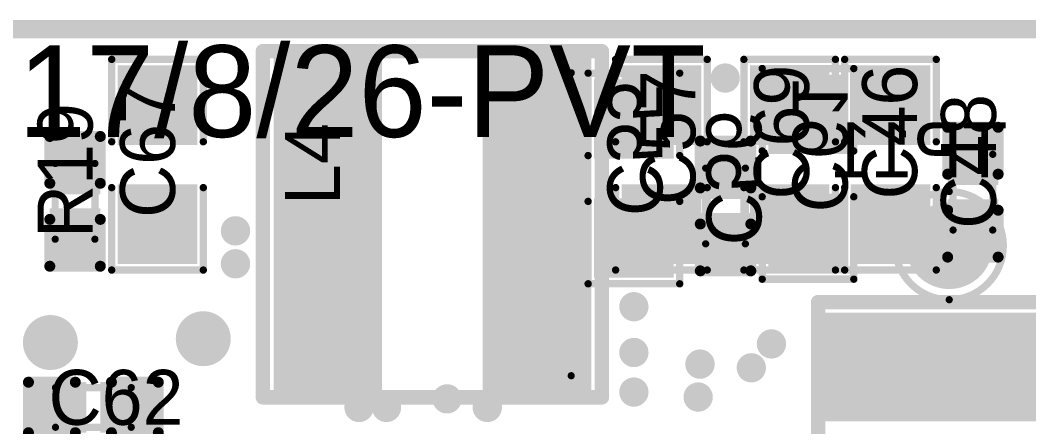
# Model space of a CAD drawing. Extents: x 722 to 1072, y 754 to 1061.
# Drawn here: x 782.28 to 796.27, y 1055.09 to 1060.73 of the extents above; entities that cross this region are included whole.
import ezdxf

# ---------------------------------------------------------------- set-up
doc = ezdxf.new("R2010")
doc.units = 0
doc.layers.get('0').update_dxf_attribs({"linetype": 'CONTINUOUS'})
for name, color, linetype in [('BOTTOMOVERLAY', 54, 'CONTINUOUS'), ('BOTTOMPASTE', 16, 'CONTINUOUS'), ('BOTTOMSOLDER', 6, 'CONTINUOUS'), ('KEEPOUTLAYER', 6, 'CONTINUOUS'), ('MECHANICAL13', 56, 'CONTINUOUS'), ('MULTILAYER', 9, 'CONTINUOUS'), ('TOPOVERLAY', 2, 'CONTINUOUS'), ('TOPPASTE', 8, 'CONTINUOUS'), ('TOPSOLDER', 216, 'CONTINUOUS'), ('VIAHOLELAYER', 16, 'CONTINUOUS')]:
    doc.layers.add(name, color=color, linetype=linetype)

# ---------------------------------------------------------------- blocks, each defined once
blk = doc.blocks.new('C_0603_150')
at = {"layer": 'TOPOVERLAY', "const_width": 0.102}
for points in [[(-1.46, 0.635), (-0.318, 0.635)], [(-1.46, 0.635), (-1.46, -0.635)], [(0.318, 0.635), (1.46, 0.635)], [(1.46, 0.635), (1.46, -0.635)], [(-1.46, -0.635), (-0.318, -0.635)], [(0.318, -0.635), (1.46, -0.635)]]:
    blk.add_lwpolyline(points, dxfattribs=at)
at = {"layer": 'TOPOVERLAY', "const_width": 0.0508}
for points in [[(-1.486, 0.635, 1), (-1.435, 0.635, 1)], [(-1.486, 0.635, 1), (-1.435, 0.635, 1)], [(-0.343, 0.635, 1), (-0.292, 0.635, 1)], [(0.292, 0.635, 1), (0.343, 0.635, 1)], [(1.435, 0.635, 1), (1.486, 0.635, 1)], [(1.435, 0.635, 1), (1.486, 0.635, 1)], [(-1.486, -0.635, 1), (-1.435, -0.635, 1)], [(-1.486, -0.635, 1), (-1.435, -0.635, 1)], [(-0.343, -0.635, 1), (-0.292, -0.635, 1)], [(0.292, -0.635, 1), (0.343, -0.635, 1)], [(1.435, -0.635, 1), (1.486, -0.635, 1)], [(1.435, -0.635, 1), (1.486, -0.635, 1)]]:
    blk.add_lwpolyline(points, format="xyb", close=True, dxfattribs=at)
at = {"layer": 'TOPPASTE'}
for points in [[(-1.275, -0.45), (-0.376, -0.45), (-1.275, 0.45), (-0.376, 0.45)], [(0.376, -0.45), (1.275, -0.45), (0.376, 0.45), (1.275, 0.45)]]:
    blk.add_solid(points, dxfattribs=at)
at = {"layer": 'TOPSOLDER'}
for points in [[(-1.377, -0.552), (-0.274, -0.552), (-1.377, 0.552), (-0.274, 0.552)], [(0.274, -0.552), (1.377, -0.552), (0.274, 0.552), (1.377, 0.552)]]:
    blk.add_solid(points, dxfattribs=at)
blk = doc.blocks.new('C_0402_152')
at = {"layer": 'MECHANICAL13', "const_width": 0.1}
for points in [[(-0.525, 0.275), (-0.525, -0.275)], [(-0.525, 0.275), (0.525, 0.275)], [(0.525, 0.275), (0.525, -0.275)], [(-0.525, -0.275), (0.525, -0.275)]]:
    blk.add_lwpolyline(points, dxfattribs=at)
at = {"layer": 'MECHANICAL13', "const_width": 0.05}
for points in [[(-0.55, 0.275, 1), (-0.5, 0.275, 1)], [(-0.55, 0.275, 1), (-0.5, 0.275, 1)], [(0.5, 0.275, 1), (0.55, 0.275, 1)], [(0.5, 0.275, 1), (0.55, 0.275, 1)], [(-0.55, -0.275, 1), (-0.5, -0.275, 1)], [(-0.55, -0.275, 1), (-0.5, -0.275, 1)], [(0.5, -0.275, 1), (0.55, -0.275, 1)], [(0.5, -0.275, 1), (0.55, -0.275, 1)]]:
    blk.add_lwpolyline(points, format="xyb", close=True, dxfattribs=at)
at = {"layer": 'TOPOVERLAY', "const_width": 0.152}
for points in [[(-0.9, 0.35), (-0.9, -0.35)], [(-0.9, 0.35), (-0.25, 0.35)], [(0.25, 0.35), (0.9, 0.35)], [(0.9, 0.35), (0.9, -0.35)], [(-0.9, -0.35), (-0.25, -0.35)], [(0.25, -0.35), (0.9, -0.35)]]:
    blk.add_lwpolyline(points, dxfattribs=at)
at = {"layer": 'TOPOVERLAY', "const_width": 0.0762}
for points in [[(-0.938, 0.35, 1), (-0.862, 0.35, 1)], [(-0.938, 0.35, 1), (-0.862, 0.35, 1)], [(-0.288, 0.35, 1), (-0.212, 0.35, 1)], [(0.212, 0.35, 1), (0.288, 0.35, 1)], [(0.862, 0.35, 1), (0.938, 0.35, 1)], [(0.862, 0.35, 1), (0.938, 0.35, 1)], [(-0.938, -0.35, 1), (-0.862, -0.35, 1)], [(-0.938, -0.35, 1), (-0.862, -0.35, 1)], [(-0.288, -0.35, 1), (-0.212, -0.35, 1)], [(0.212, -0.35, 1), (0.288, -0.35, 1)], [(0.862, -0.35, 1), (0.938, -0.35, 1)], [(0.862, -0.35, 1), (0.938, -0.35, 1)]]:
    blk.add_lwpolyline(points, format="xyb", close=True, dxfattribs=at)
at = {"layer": 'TOPPASTE'}
for points in [[(-0.2, -0.25), (-0.2, 0.25), (-0.8, -0.25), (-0.8, 0.25)], [(0.8, -0.25), (0.8, 0.25), (0.2, -0.25), (0.2, 0.25)]]:
    blk.add_solid(points, dxfattribs=at)
at = {"layer": 'TOPSOLDER'}
for points in [[(-0.098, -0.352), (-0.098, 0.352), (-0.902, -0.352), (-0.902, 0.352)], [(0.902, -0.352), (0.902, 0.352), (0.098, -0.352), (0.098, 0.352)]]:
    blk.add_solid(points, dxfattribs=at)
blk = doc.blocks.new('C_0603_B_160')
at = {"layer": 'BOTTOMOVERLAY', "const_width": 0.102}
for points in [[(-1.46, 0.635), (-0.318, 0.635)], [(-1.46, 0.635), (-1.46, -0.635)], [(0.318, 0.635), (1.46, 0.635)], [(1.46, 0.635), (1.46, -0.635)], [(-1.46, -0.635), (-0.318, -0.635)], [(0.318, -0.635), (1.46, -0.635)]]:
    blk.add_lwpolyline(points, dxfattribs=at)
at = {"layer": 'BOTTOMOVERLAY', "const_width": 0.0508}
for points in [[(-1.486, 0.635, 1), (-1.435, 0.635, 1)], [(-1.486, 0.635, 1), (-1.435, 0.635, 1)], [(-0.343, 0.635, 1), (-0.292, 0.635, 1)], [(0.292, 0.635, 1), (0.343, 0.635, 1)], [(1.435, 0.635, 1), (1.486, 0.635, 1)], [(1.435, 0.635, 1), (1.486, 0.635, 1)], [(-1.486, -0.635, 1), (-1.435, -0.635, 1)], [(-1.486, -0.635, 1), (-1.435, -0.635, 1)], [(-0.343, -0.635, 1), (-0.292, -0.635, 1)], [(0.292, -0.635, 1), (0.343, -0.635, 1)], [(1.435, -0.635, 1), (1.486, -0.635, 1)], [(1.435, -0.635, 1), (1.486, -0.635, 1)]]:
    blk.add_lwpolyline(points, format="xyb", close=True, dxfattribs=at)
at = {"layer": 'BOTTOMPASTE'}
for points in [[(-1.275, -0.45), (-0.376, -0.45), (-1.275, 0.45), (-0.376, 0.45)], [(0.376, -0.45), (1.275, -0.45), (0.376, 0.45), (1.275, 0.45)]]:
    blk.add_solid(points, dxfattribs=at)
at = {"layer": 'BOTTOMSOLDER'}
for points in [[(-1.377, -0.552), (-0.274, -0.552), (-1.377, 0.552), (-0.274, 0.552)], [(0.274, -0.552), (1.377, -0.552), (0.274, 0.552), (1.377, 0.552)]]:
    blk.add_solid(points, dxfattribs=at)
blk = doc.blocks.new('C_0402_B_161')
at = {"layer": 'BOTTOMOVERLAY', "const_width": 0.152}
for points in [[(-0.9, 0.35), (-0.9, -0.35)], [(-0.9, 0.35), (-0.25, 0.35)], [(0.25, 0.35), (0.9, 0.35)], [(0.9, 0.35), (0.9, -0.35)], [(-0.9, -0.35), (-0.25, -0.35)], [(0.25, -0.35), (0.9, -0.35)]]:
    blk.add_lwpolyline(points, dxfattribs=at)
at = {"layer": 'BOTTOMOVERLAY', "const_width": 0.0762}
for points in [[(-0.938, 0.35, 1), (-0.862, 0.35, 1)], [(-0.938, 0.35, 1), (-0.862, 0.35, 1)], [(-0.288, 0.35, 1), (-0.212, 0.35, 1)], [(0.212, 0.35, 1), (0.288, 0.35, 1)], [(0.862, 0.35, 1), (0.938, 0.35, 1)], [(0.862, 0.35, 1), (0.938, 0.35, 1)], [(-0.938, -0.35, 1), (-0.862, -0.35, 1)], [(-0.938, -0.35, 1), (-0.862, -0.35, 1)], [(-0.288, -0.35, 1), (-0.212, -0.35, 1)], [(0.212, -0.35, 1), (0.288, -0.35, 1)], [(0.862, -0.35, 1), (0.938, -0.35, 1)], [(0.862, -0.35, 1), (0.938, -0.35, 1)]]:
    blk.add_lwpolyline(points, format="xyb", close=True, dxfattribs=at)
at = {"layer": 'BOTTOMPASTE'}
for points in [[(-0.8, 0.25), (-0.8, -0.25), (-0.2, 0.25), (-0.2, -0.25)], [(0.2, 0.25), (0.2, -0.25), (0.8, 0.25), (0.8, -0.25)]]:
    blk.add_solid(points, dxfattribs=at)
at = {"layer": 'BOTTOMSOLDER'}
for points in [[(-0.902, 0.352), (-0.902, -0.352), (-0.098, 0.352), (-0.098, -0.352)], [(0.098, 0.352), (0.098, -0.352), (0.902, 0.352), (0.902, -0.352)]]:
    blk.add_solid(points, dxfattribs=at)
at = {"layer": 'MECHANICAL13', "const_width": 0.1}
for points in [[(-0.525, 0.275), (-0.525, -0.275)], [(-0.525, 0.275), (0.525, 0.275)], [(0.525, 0.275), (0.525, -0.275)], [(-0.525, -0.275), (0.525, -0.275)]]:
    blk.add_lwpolyline(points, dxfattribs=at)
at = {"layer": 'MECHANICAL13', "const_width": 0.05}
for points in [[(-0.55, 0.275, 1), (-0.5, 0.275, 1)], [(-0.55, 0.275, 1), (-0.5, 0.275, 1)], [(0.5, 0.275, 1), (0.55, 0.275, 1)], [(0.5, 0.275, 1), (0.55, 0.275, 1)], [(-0.55, -0.275, 1), (-0.5, -0.275, 1)], [(-0.55, -0.275, 1), (-0.5, -0.275, 1)], [(0.5, -0.275, 1), (0.55, -0.275, 1)], [(0.5, -0.275, 1), (0.55, -0.275, 1)]]:
    blk.add_lwpolyline(points, format="xyb", close=True, dxfattribs=at)
blk = doc.blocks.new('C_0603_162')
at = {"layer": 'TOPOVERLAY', "const_width": 0.102}
for points in [[(-1.46, 0.635), (-1.46, -0.635)], [(-1.46, 0.635), (-0.318, 0.635)], [(0.318, 0.635), (1.46, 0.635)], [(1.46, 0.635), (1.46, -0.635)], [(-1.46, -0.635), (-0.318, -0.635)], [(0.318, -0.635), (1.46, -0.635)]]:
    blk.add_lwpolyline(points, dxfattribs=at)
at = {"layer": 'TOPOVERLAY', "const_width": 0.0508}
for points in [[(-1.486, 0.635, 1), (-1.435, 0.635, 1)], [(-1.486, 0.635, 1), (-1.435, 0.635, 1)], [(-0.343, 0.635, 1), (-0.292, 0.635, 1)], [(0.292, 0.635, 1), (0.343, 0.635, 1)], [(1.435, 0.635, 1), (1.486, 0.635, 1)], [(1.435, 0.635, 1), (1.486, 0.635, 1)], [(-1.486, -0.635, 1), (-1.435, -0.635, 1)], [(-1.486, -0.635, 1), (-1.435, -0.635, 1)], [(-0.343, -0.635, 1), (-0.292, -0.635, 1)], [(0.292, -0.635, 1), (0.343, -0.635, 1)], [(1.435, -0.635, 1), (1.486, -0.635, 1)], [(1.435, -0.635, 1), (1.486, -0.635, 1)]]:
    blk.add_lwpolyline(points, format="xyb", close=True, dxfattribs=at)
at = {"layer": 'TOPPASTE'}
for points in [[(-1.275, -0.45), (-0.376, -0.45), (-1.275, 0.45), (-0.376, 0.45)], [(0.376, -0.45), (1.275, -0.45), (0.376, 0.45), (1.275, 0.45)]]:
    blk.add_solid(points, dxfattribs=at)
at = {"layer": 'TOPSOLDER'}
for points in [[(-1.377, -0.552), (-0.274, -0.552), (-1.377, 0.552), (-0.274, 0.552)], [(0.274, -0.552), (1.377, -0.552), (0.274, 0.552), (1.377, 0.552)]]:
    blk.add_solid(points, dxfattribs=at)
blk = doc.blocks.new('C_0603_B_165')
at = {"layer": 'BOTTOMOVERLAY', "const_width": 0.102}
for points in [[(-1.46, 0.635), (-0.318, 0.635)], [(-1.46, 0.635), (-1.46, -0.635)], [(0.318, 0.635), (1.46, 0.635)], [(1.46, 0.635), (1.46, -0.635)], [(-1.46, -0.635), (-0.318, -0.635)], [(0.318, -0.635), (1.46, -0.635)]]:
    blk.add_lwpolyline(points, dxfattribs=at)
at = {"layer": 'BOTTOMOVERLAY', "const_width": 0.0508}
for points in [[(-1.486, 0.635, 1), (-1.435, 0.635, 1)], [(-1.486, 0.635, 1), (-1.435, 0.635, 1)], [(-0.343, 0.635, 1), (-0.292, 0.635, 1)], [(0.292, 0.635, 1), (0.343, 0.635, 1)], [(1.435, 0.635, 1), (1.486, 0.635, 1)], [(1.435, 0.635, 1), (1.486, 0.635, 1)], [(-1.486, -0.635, 1), (-1.435, -0.635, 1)], [(-1.486, -0.635, 1), (-1.435, -0.635, 1)], [(-0.343, -0.635, 1), (-0.292, -0.635, 1)], [(0.292, -0.635, 1), (0.343, -0.635, 1)], [(1.435, -0.635, 1), (1.486, -0.635, 1)], [(1.435, -0.635, 1), (1.486, -0.635, 1)]]:
    blk.add_lwpolyline(points, format="xyb", close=True, dxfattribs=at)
at = {"layer": 'BOTTOMPASTE'}
for points in [[(-1.275, -0.45), (-0.376, -0.45), (-1.275, 0.45), (-0.376, 0.45)], [(0.376, -0.45), (1.275, -0.45), (0.376, 0.45), (1.275, 0.45)]]:
    blk.add_solid(points, dxfattribs=at)
at = {"layer": 'BOTTOMSOLDER'}
for points in [[(-1.377, -0.552), (-0.274, -0.552), (-1.377, 0.552), (-0.274, 0.552)], [(0.274, -0.552), (1.377, -0.552), (0.274, 0.552), (1.377, 0.552)]]:
    blk.add_solid(points, dxfattribs=at)
blk = doc.blocks.new('C_0402_166')
at = {"layer": 'MECHANICAL13', "const_width": 0.1}
for points in [[(-0.525, -0.275), (-0.525, 0.275)], [(-0.525, 0.275), (0.525, 0.275)], [(0.525, -0.275), (0.525, 0.275)], [(-0.525, -0.275), (0.525, -0.275)]]:
    blk.add_lwpolyline(points, dxfattribs=at)
at = {"layer": 'MECHANICAL13', "const_width": 0.05}
for points in [[(-0.55, 0.275, 1), (-0.5, 0.275, 1)], [(-0.55, 0.275, 1), (-0.5, 0.275, 1)], [(0.5, 0.275, 1), (0.55, 0.275, 1)], [(0.5, 0.275, 1), (0.55, 0.275, 1)], [(-0.55, -0.275, 1), (-0.5, -0.275, 1)], [(-0.55, -0.275, 1), (-0.5, -0.275, 1)], [(0.5, -0.275, 1), (0.55, -0.275, 1)], [(0.5, -0.275, 1), (0.55, -0.275, 1)]]:
    blk.add_lwpolyline(points, format="xyb", close=True, dxfattribs=at)
at = {"layer": 'TOPOVERLAY', "const_width": 0.152}
for points in [[(-0.9, -0.35), (-0.9, 0.35)], [(-0.9, 0.35), (-0.25, 0.35)], [(0.25, 0.35), (0.9, 0.35)], [(0.9, -0.35), (0.9, 0.35)], [(-0.9, -0.35), (-0.25, -0.35)], [(0.25, -0.35), (0.9, -0.35)]]:
    blk.add_lwpolyline(points, dxfattribs=at)
at = {"layer": 'TOPOVERLAY', "const_width": 0.0762}
for points in [[(-0.938, 0.35, 1), (-0.862, 0.35, 1)], [(-0.938, 0.35, 1), (-0.862, 0.35, 1)], [(-0.288, 0.35, 1), (-0.212, 0.35, 1)], [(0.212, 0.35, 1), (0.288, 0.35, 1)], [(0.862, 0.35, 1), (0.938, 0.35, 1)], [(0.862, 0.35, 1), (0.938, 0.35, 1)], [(-0.938, -0.35, 1), (-0.862, -0.35, 1)], [(-0.938, -0.35, 1), (-0.862, -0.35, 1)], [(-0.288, -0.35, 1), (-0.212, -0.35, 1)], [(0.212, -0.35, 1), (0.288, -0.35, 1)], [(0.862, -0.35, 1), (0.938, -0.35, 1)], [(0.862, -0.35, 1), (0.938, -0.35, 1)]]:
    blk.add_lwpolyline(points, format="xyb", close=True, dxfattribs=at)
at = {"layer": 'TOPPASTE'}
for points in [[(-0.2, -0.25), (-0.2, 0.25), (-0.8, -0.25), (-0.8, 0.25)], [(0.8, -0.25), (0.8, 0.25), (0.2, -0.25), (0.2, 0.25)]]:
    blk.add_solid(points, dxfattribs=at)
at = {"layer": 'TOPSOLDER'}
for points in [[(-0.098, -0.352), (-0.098, 0.352), (-0.902, -0.352), (-0.902, 0.352)], [(0.902, -0.352), (0.902, 0.352), (0.098, -0.352), (0.098, 0.352)]]:
    blk.add_solid(points, dxfattribs=at)
blk = doc.blocks.new('C_0603_171')
at = {"layer": 'TOPOVERLAY', "const_width": 0.102}
for points in [[(-1.46, 0.635), (-0.318, 0.635)], [(-1.46, 0.635), (-1.46, -0.635)], [(0.318, 0.635), (1.46, 0.635)], [(1.46, 0.635), (1.46, -0.635)], [(-1.46, -0.635), (-0.318, -0.635)], [(0.318, -0.635), (1.46, -0.635)]]:
    blk.add_lwpolyline(points, dxfattribs=at)
at = {"layer": 'TOPOVERLAY', "const_width": 0.0508}
for points in [[(-1.486, 0.635, 1), (-1.435, 0.635, 1)], [(-1.486, 0.635, 1), (-1.435, 0.635, 1)], [(-0.343, 0.635, 1), (-0.292, 0.635, 1)], [(0.292, 0.635, 1), (0.343, 0.635, 1)], [(1.435, 0.635, 1), (1.486, 0.635, 1)], [(1.435, 0.635, 1), (1.486, 0.635, 1)], [(-1.486, -0.635, 1), (-1.435, -0.635, 1)], [(-1.486, -0.635, 1), (-1.435, -0.635, 1)], [(-0.343, -0.635, 1), (-0.292, -0.635, 1)], [(0.292, -0.635, 1), (0.343, -0.635, 1)], [(1.435, -0.635, 1), (1.486, -0.635, 1)], [(1.435, -0.635, 1), (1.486, -0.635, 1)]]:
    blk.add_lwpolyline(points, format="xyb", close=True, dxfattribs=at)
at = {"layer": 'TOPPASTE'}
for points in [[(-1.275, -0.45), (-0.376, -0.45), (-1.275, 0.45), (-0.376, 0.45)], [(0.376, -0.45), (1.275, -0.45), (0.376, 0.45), (1.275, 0.45)]]:
    blk.add_solid(points, dxfattribs=at)
at = {"layer": 'TOPSOLDER'}
for points in [[(-1.377, -0.552), (-0.274, -0.552), (-1.377, 0.552), (-0.274, 0.552)], [(0.274, -0.552), (1.377, -0.552), (0.274, 0.552), (1.377, 0.552)]]:
    blk.add_solid(points, dxfattribs=at)
blk = doc.blocks.new('C_0603_173')
at = {"layer": 'TOPOVERLAY', "const_width": 0.102}
for points in [[(-0.318, 0.635), (-1.46, 0.635)], [(-1.46, -0.635), (-1.46, 0.635)], [(1.46, 0.635), (0.318, 0.635)], [(1.46, -0.635), (1.46, 0.635)], [(-0.318, -0.635), (-1.46, -0.635)], [(1.46, -0.635), (0.318, -0.635)]]:
    blk.add_lwpolyline(points, dxfattribs=at)
at = {"layer": 'TOPOVERLAY', "const_width": 0.0508}
for points in [[(-1.486, 0.635, 1), (-1.435, 0.635, 1)], [(-1.486, 0.635, 1), (-1.435, 0.635, 1)], [(-0.343, 0.635, 1), (-0.292, 0.635, 1)], [(0.292, 0.635, 1), (0.343, 0.635, 1)], [(1.435, 0.635, 1), (1.486, 0.635, 1)], [(1.435, 0.635, 1), (1.486, 0.635, 1)], [(-1.486, -0.635, 1), (-1.435, -0.635, 1)], [(-1.486, -0.635, 1), (-1.435, -0.635, 1)], [(-0.343, -0.635, 1), (-0.292, -0.635, 1)], [(0.292, -0.635, 1), (0.343, -0.635, 1)], [(1.435, -0.635, 1), (1.486, -0.635, 1)], [(1.435, -0.635, 1), (1.486, -0.635, 1)]]:
    blk.add_lwpolyline(points, format="xyb", close=True, dxfattribs=at)
at = {"layer": 'TOPPASTE'}
for points in [[(-1.275, -0.45), (-0.376, -0.45), (-1.275, 0.45), (-0.376, 0.45)], [(0.376, -0.45), (1.275, -0.45), (0.376, 0.45), (1.275, 0.45)]]:
    blk.add_solid(points, dxfattribs=at)
at = {"layer": 'TOPSOLDER'}
for points in [[(-1.377, -0.552), (-0.274, -0.552), (-1.377, 0.552), (-0.274, 0.552)], [(0.274, -0.552), (1.377, -0.552), (0.274, 0.552), (1.377, 0.552)]]:
    blk.add_solid(points, dxfattribs=at)
blk = doc.blocks.new('CD32_212')
at = {"layer": 'MECHANICAL13', "const_width": 0.1}
blk.add_lwpolyline([(-1.925, 2.1), (-1.925, -2.1)], dxfattribs=at)
at = {"layer": 'MECHANICAL13', "const_width": 0.05}
for points in [[(-1.95, 2.1, 1), (-1.9, 2.1, 1)], [(-1.95, -2.1, 1), (-1.9, -2.1, 1)]]:
    blk.add_lwpolyline(points, format="xyb", close=True, dxfattribs=at)
at = {"layer": 'TOPOVERLAY', "const_width": 0.2}
for points in [[(-2.35, 2.4), (-2.35, -2.4)], [(-2.35, 2.4), (2.35, 2.4)], [(2.35, 2.4), (2.35, -2.4)], [(-2.35, -2.4), (2.35, -2.4)]]:
    blk.add_lwpolyline(points, dxfattribs=at)
at = {"layer": 'TOPOVERLAY', "const_width": 0.1}
for points in [[(-2.4, 2.4, 1), (-2.3, 2.4, 1)], [(-2.4, 2.4, 1), (-2.3, 2.4, 1)], [(2.3, 2.4, 1), (2.4, 2.4, 1)], [(2.3, 2.4, 1), (2.4, 2.4, 1)], [(-2.4, -2.4, 1), (-2.3, -2.4, 1)], [(-2.4, -2.4, 1), (-2.3, -2.4, 1)], [(2.3, -2.4, 1), (2.4, -2.4, 1)], [(2.3, -2.4, 1), (2.4, -2.4, 1)]]:
    blk.add_lwpolyline(points, format="xyb", close=True, dxfattribs=at)
at = {"layer": 'TOPPASTE'}
for points in [[(-0.8, -2.2), (-0.8, 2.2), (-2.1, -2.2), (-2.1, 2.2)], [(2.1, -2.2), (2.1, 2.2), (0.8, -2.2), (0.8, 2.2)]]:
    blk.add_solid(points, dxfattribs=at)
at = {"layer": 'TOPSOLDER'}
for points in [[(-0.698, -2.302), (-0.698, 2.302), (-2.202, -2.302), (-2.202, 2.302)], [(2.202, -2.302), (2.202, 2.302), (0.698, -2.302), (0.698, 2.302)]]:
    blk.add_solid(points, dxfattribs=at)
blk = doc.blocks.new('R_0402_230')
at = {"layer": 'MECHANICAL13', "const_width": 0.1}
for points in [[(0.525, 0.275), (-0.525, 0.275)], [(-0.525, -0.275), (-0.525, 0.275)], [(0.525, -0.275), (0.525, 0.275)], [(0.525, -0.275), (-0.525, -0.275)]]:
    blk.add_lwpolyline(points, dxfattribs=at)
at = {"layer": 'MECHANICAL13', "const_width": 0.05}
for points in [[(-0.55, 0.275, 1), (-0.5, 0.275, 1)], [(-0.55, 0.275, 1), (-0.5, 0.275, 1)], [(0.5, 0.275, 1), (0.55, 0.275, 1)], [(0.5, 0.275, 1), (0.55, 0.275, 1)], [(-0.55, -0.275, 1), (-0.5, -0.275, 1)], [(-0.55, -0.275, 1), (-0.5, -0.275, 1)], [(0.5, -0.275, 1), (0.55, -0.275, 1)], [(0.5, -0.275, 1), (0.55, -0.275, 1)]]:
    blk.add_lwpolyline(points, format="xyb", close=True, dxfattribs=at)
at = {"layer": 'TOPOVERLAY', "const_width": 0.152}
for points in [[(-0.25, 0.35), (-0.9, 0.35)], [(-0.9, -0.35), (-0.9, 0.35)], [(0.9, 0.35), (0.25, 0.35)], [(0.9, -0.35), (0.9, 0.35)], [(-0.25, -0.35), (-0.9, -0.35)], [(0.9, -0.35), (0.25, -0.35)]]:
    blk.add_lwpolyline(points, dxfattribs=at)
at = {"layer": 'TOPOVERLAY', "const_width": 0.0762}
for points in [[(-0.938, 0.35, 1), (-0.862, 0.35, 1)], [(-0.938, 0.35, 1), (-0.862, 0.35, 1)], [(-0.288, 0.35, 1), (-0.212, 0.35, 1)], [(0.212, 0.35, 1), (0.288, 0.35, 1)], [(0.862, 0.35, 1), (0.938, 0.35, 1)], [(0.862, 0.35, 1), (0.938, 0.35, 1)], [(-0.938, -0.35, 1), (-0.862, -0.35, 1)], [(-0.938, -0.35, 1), (-0.862, -0.35, 1)], [(-0.288, -0.35, 1), (-0.212, -0.35, 1)], [(0.212, -0.35, 1), (0.288, -0.35, 1)], [(0.862, -0.35, 1), (0.938, -0.35, 1)], [(0.862, -0.35, 1), (0.938, -0.35, 1)]]:
    blk.add_lwpolyline(points, format="xyb", close=True, dxfattribs=at)
at = {"layer": 'TOPPASTE'}
for points in [[(-0.2, -0.25), (-0.2, 0.25), (-0.8, -0.25), (-0.8, 0.25)], [(0.8, -0.25), (0.8, 0.25), (0.2, -0.25), (0.2, 0.25)]]:
    blk.add_solid(points, dxfattribs=at)
at = {"layer": 'TOPSOLDER'}
for points in [[(-0.098, -0.352), (-0.098, 0.352), (-0.902, -0.352), (-0.902, 0.352)], [(0.902, -0.352), (0.902, 0.352), (0.098, -0.352), (0.098, 0.352)]]:
    blk.add_solid(points, dxfattribs=at)
blk = doc.blocks.new('CD32_289')
at = {"layer": 'MECHANICAL13', "const_width": 0.1}
blk.add_lwpolyline([(-1.925, 2.1), (-1.925, -2.1)], dxfattribs=at)
at = {"layer": 'MECHANICAL13', "const_width": 0.05}
for points in [[(-1.95, 2.1, 1), (-1.9, 2.1, 1)], [(-1.95, -2.1, 1), (-1.9, -2.1, 1)]]:
    blk.add_lwpolyline(points, format="xyb", close=True, dxfattribs=at)
at = {"layer": 'TOPOVERLAY', "const_width": 0.2}
for points in [[(-2.35, 2.4), (-2.35, -2.4)], [(2.35, 2.4), (-2.35, 2.4)], [(2.35, 2.4), (2.35, -2.4)], [(2.35, -2.4), (-2.35, -2.4)]]:
    blk.add_lwpolyline(points, dxfattribs=at)
at = {"layer": 'TOPOVERLAY', "const_width": 0.1}
for points in [[(-2.4, 2.4, 1), (-2.3, 2.4, 1)], [(-2.4, 2.4, 1), (-2.3, 2.4, 1)], [(2.3, 2.4, 1), (2.4, 2.4, 1)], [(2.3, 2.4, 1), (2.4, 2.4, 1)], [(-2.4, -2.4, 1), (-2.3, -2.4, 1)], [(-2.4, -2.4, 1), (-2.3, -2.4, 1)], [(2.3, -2.4, 1), (2.4, -2.4, 1)], [(2.3, -2.4, 1), (2.4, -2.4, 1)]]:
    blk.add_lwpolyline(points, format="xyb", close=True, dxfattribs=at)
at = {"layer": 'TOPPASTE'}
for points in [[(-0.8, -2.2), (-0.8, 2.2), (-2.1, -2.2), (-2.1, 2.2)], [(2.1, -2.2), (2.1, 2.2), (0.8, -2.2), (0.8, 2.2)]]:
    blk.add_solid(points, dxfattribs=at)
at = {"layer": 'TOPSOLDER'}
for points in [[(-0.698, -2.302), (-0.698, 2.302), (-2.202, -2.302), (-2.202, 2.302)], [(2.202, -2.302), (2.202, 2.302), (0.698, -2.302), (0.698, 2.302)]]:
    blk.add_solid(points, dxfattribs=at)
blk = doc.blocks.new('TESTPOINT2_B_333')
at = {"layer": 'BOTTOMOVERLAY'}
for points, const_width in [([(0.75, 0, 1), (-0.75, 0, 1)], 0.1), ([(-0.775, 0, 1), (-0.725, 0, 1)], 0.05), ([(0.725, 0, 1), (0.775, 0, 1)], 0.05)]:
    blk.add_lwpolyline(points, format="xyb", close=True, dxfattribs=dict(at, const_width=const_width))
at = {"layer": 'BOTTOMPASTE', "const_width": 0.5}
blk.add_lwpolyline([(-0.25, 0, 1), (0.25, 0, 1)], format="xyb", close=True, dxfattribs=at)
at = {"layer": 'BOTTOMSOLDER', "const_width": 0.602}
blk.add_lwpolyline([(-0.301, 0, 1), (0.301, 0, 1)], format="xyb", close=True, dxfattribs=at)

msp = doc.modelspace()

# ---------------------------------------------------------------- linework, layer by layer
at = {"layer": 'KEEPOUTLAYER', "const_width": 0.254}
msp.add_lwpolyline([(726.163, 1060.599), (809.563, 1060.599)], dxfattribs=at)
at = {"layer": 'MULTILAYER'}
for points, const_width in [([(791.956, 1059.923, 1), (792.159, 1059.923, 1)], 0.203), ([(785.167, 1057.804, 1), (785.371, 1057.804, 1)], 0.203), ([(785.167, 1057.347, 1), (785.371, 1057.347, 1)], 0.203), ([(790.69, 1056.752, 1), (790.893, 1056.752, 1)], 0.203), ([(782.513, 1056.255, 1), (782.894, 1056.255, 1)], 0.381), ([(784.632, 1056.308, 1), (785.013, 1056.308, 1)], 0.381), ([(792.597, 1056.236, 1), (792.8, 1056.236, 1)], 0.203), ([(790.69, 1056.117, 1), (790.893, 1056.117, 1)], 0.203), ([(791.606, 1055.956, 1), (791.81, 1055.956, 1)], 0.203), ([(792.318, 1055.905, 1), (792.521, 1055.905, 1)], 0.203), ([(788.101, 1055.474, 1), (788.304, 1055.474, 1)], 0.203), ([(790.69, 1055.568, 1), (790.893, 1055.568, 1)], 0.203), ([(791.581, 1055.499, 1), (791.784, 1055.499, 1)], 0.203), ([(786.88, 1055.355, 1), (787.083, 1055.355, 1)], 0.203), ([(787.261, 1055.355, 1), (787.464, 1055.355, 1)], 0.203), ([(788.658, 1055.355, 1), (788.861, 1055.355, 1)], 0.203)]:
    msp.add_lwpolyline(points, format="xyb", close=True, dxfattribs=dict(at, const_width=const_width))
at = {"layer": 'VIAHOLELAYER'}
for points, const_width in [([(792.007, 1059.923, 1), (792.109, 1059.923, 1)], 0.102), ([(785.218, 1057.804, 1), (785.32, 1057.804, 1)], 0.102), ([(785.218, 1057.347, 1), (785.32, 1057.347, 1)], 0.102), ([(790.741, 1056.752, 1), (790.843, 1056.752, 1)], 0.102), ([(782.589, 1056.255, 1), (782.818, 1056.255, 1)], 0.229), ([(784.708, 1056.308, 1), (784.937, 1056.308, 1)], 0.229), ([(790.741, 1056.117, 1), (790.843, 1056.117, 1)], 0.102), ([(792.648, 1056.236, 1), (792.749, 1056.236, 1)], 0.102), ([(791.657, 1055.956, 1), (791.759, 1055.956, 1)], 0.102), ([(792.368, 1055.905, 1), (792.47, 1055.905, 1)], 0.102), ([(790.741, 1055.568, 1), (790.843, 1055.568, 1)], 0.102), ([(788.152, 1055.474, 1), (788.254, 1055.474, 1)], 0.102), ([(791.632, 1055.499, 1), (791.733, 1055.499, 1)], 0.102), ([(786.931, 1055.355, 1), (787.033, 1055.355, 1)], 0.102), ([(787.312, 1055.355, 1), (787.414, 1055.355, 1)], 0.102), ([(788.709, 1055.355, 1), (788.811, 1055.355, 1)], 0.102)]:
    msp.add_lwpolyline(points, format="xyb", close=True, dxfattribs=dict(at, const_width=const_width))

# ---------------------------------------------------------------- block references
for name, p, rotation in [('CD32_289', (787.998, 1057.895), 180), ('C_0603_171', (784.188, 1058.721), 90), ('C_0603_162', (791.173, 1058.721), 90), ('C_0603_173', (792.951, 1058.721), 270), ('C_0603_150', (794.348, 1058.721), 90), ('C_0603_B_160', (790.792, 1058.53), 90), ('C_0603_B_165', (793.205, 1058.594), 90), ('C_0402_152', (795.491, 1058.34), 90), ('R_0402_230', (783.045, 1058.213), 270), ('C_0402_B_161', (792.062, 1058.149), 90), ('TESTPOINT2_B_333', (795.163, 1057.599), 90), ('CD32_212', (795.745, 1054.466), 90), ('C_0402_166', (783.299, 1055.355), 360)]:
    msp.add_blockref(name, p, dxfattribs=dict(rotation=rotation))

# ---------------------------------------------------------------- texts
at = {"layer": 'BOTTOMOVERLAY', "text_generation_flag": 2}
for s, p in [('C61', (792.991, 1058.06)), ('C55', (790.425, 1058.009)), ('C56', (791.797, 1057.603))]:
    msp.add_text(s, height=0.762, rotation=270, dxfattribs=at).set_placement(p)
msp.add_text('TP11', height=0.762, dxfattribs=at).set_placement((795.966, 1058.547))
at = {"layer": 'TOPOVERLAY'}
for s, height, rotation, p in [('11BRANMB10G-ClearGrass-2017/8/26-PVT', 1.27, 360, (758.28, 1059.106)), ('C57', 0.762, 90, (791.644, 1058.162)), ('C69', 0.762, 90, (793.219, 1058.238)), ('C46', 0.762, 90, (794.718, 1058.238)), ('C67', 0.762, 90, (784.431, 1057.984)), ('C48', 0.762, 90, (795.81, 1057.832)), ('R19', 0.762, 90, (783.288, 1057.705)), ('L4', 0.762, 90, (786.717, 1058.162))]:
    msp.add_text(s, height=height, rotation=rotation, dxfattribs=at).set_placement(p)
msp.add_text('C62', height=0.762, dxfattribs=at).set_placement((782.678, 1055.114))

doc.saveas('drawing.dxf')
